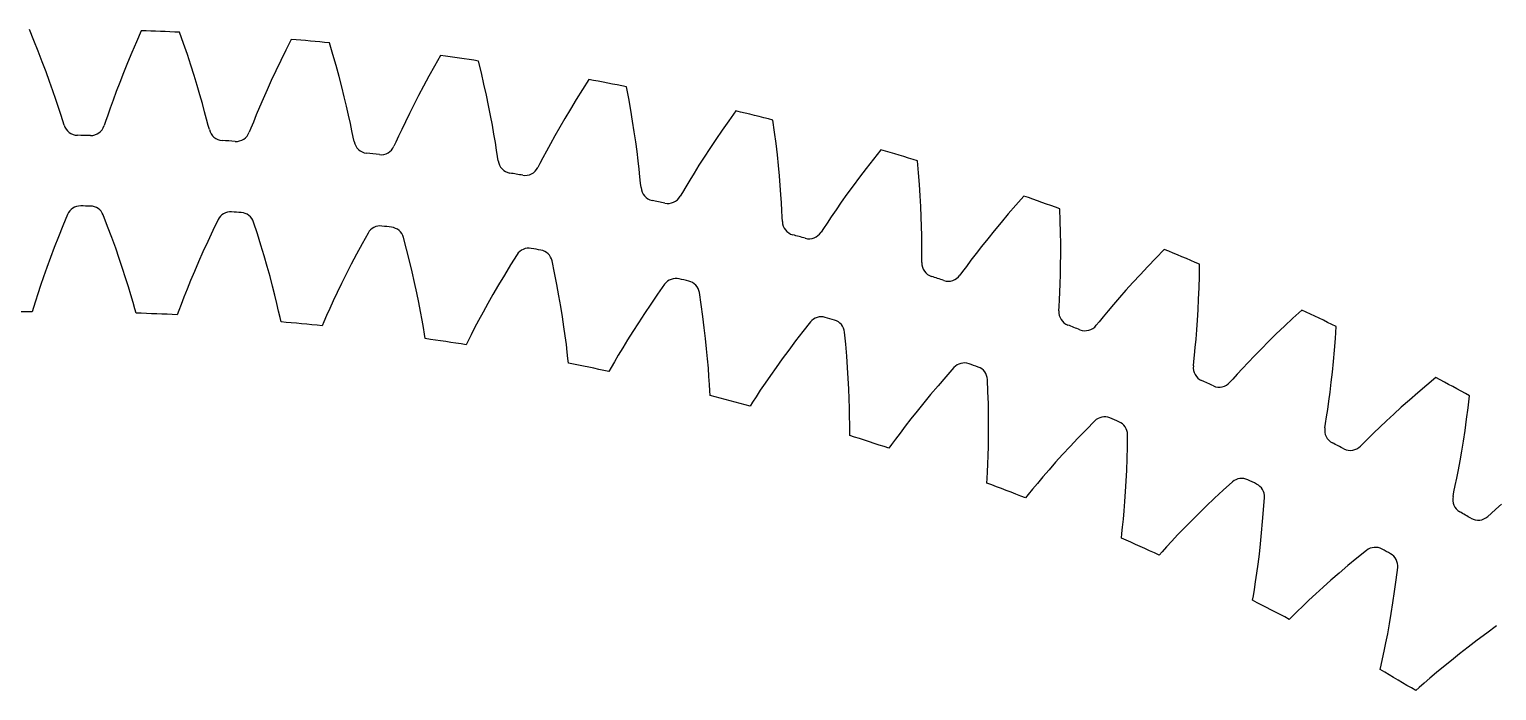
# Model space of a CAD drawing. Header units: millimetres. Extents: x -125 to 125, y -125 to 125.
# Drawn here: x -0.8 to 61.6, y 96.9 to 125 of the extents above; entities that cross this region are included whole.
import ezdxf

# ---------------------------------------------------------------- set-up
doc = ezdxf.new("R2010")
doc.units = ezdxf.units.MM

msp = doc.modelspace()

# ---------------------------------------------------------------- linework, layer by layer
at = {"layer": 'thin_ring_external'}
for p, q in [((-0.587426, 124.524268), (-0.782799, 124.997549)), ((3.97481, 124.936788), (3.767413, 124.468651)), ((5.771623, 124.391828), (5.600671, 124.874467)), ((-0.403527, 124.06469), (-0.587426, 124.524268)), ((3.767413, 124.468651), (3.571838, 124.013919)), ((5.931816, 123.923459), (5.771623, 124.391828)), ((10.117942, 124.113922), (9.899403, 123.66977)), ((10.348971, 124.570859), (10.117942, 124.113922)), ((12.115615, 123.934863), (11.96953, 124.425602)), ((-0.231099, 123.61994), (-0.403527, 124.06469)), ((-0.070175, 123.191367), (-0.231099, 123.61994)), ((3.388107, 123.573718), (3.21629, 123.149394)), ((3.571838, 124.013919), (3.388107, 123.573718)), ((6.08131, 123.470485), (5.931816, 123.923459)), ((9.899403, 123.66977), (9.693435, 123.239524)), ((12.251684, 123.458926), (12.115615, 123.934863)), ((16.696134, 123.879938), (16.442074, 123.435395)), ((18.427999, 123.154567), (18.307161, 123.652124)), ((0.079152, 122.780631), (-0.070175, 123.191367)), ((3.21629, 123.149394), (3.056522, 122.742606)), ((6.220141, 123.034254), (6.08131, 123.470485)), ((6.348301, 122.616429), (6.220141, 123.034254)), ((9.693435, 123.239524), (9.500176, 122.824527)), ((12.377854, 122.998909), (12.251684, 123.458926)), ((12.494229, 122.556158), (12.377854, 122.998909)), ((16.201141, 123.002981), (15.973474, 122.583813)), ((16.442074, 123.435395), (16.201141, 123.002981)), ((18.539588, 122.672303), (18.427999, 123.154567)), ((22.999738, 122.86583), (22.723311, 122.434838)), ((0.216699, 122.389843), (0.079152, 122.780631)), ((0.342126, 122.021809), (0.216699, 122.389843)), ((2.90904, 122.355458), (2.774255, 121.990747)), ((3.056522, 122.742606), (2.90904, 122.355458)), ((6.465714, 122.219128), (6.348301, 122.616429)), ((9.319845, 122.426427), (9.152788, 122.047315)), ((9.500176, 122.824527), (9.319845, 122.426427)), ((12.600888, 122.132335), (12.494229, 122.556158)), ((15.973474, 122.583813), (15.759277, 122.179225)), ((18.642105, 122.206444), (18.539588, 122.672303)), ((22.723311, 122.434838), (22.460613, 122.01529)), ((24.692306, 122.052974), (24.597032, 122.556053)), ((0.454817, 121.680496), (0.342126, 122.021809)), ((0.553583, 121.37209), (0.454817, 121.680496)), ((2.652884, 121.652423), (2.546274, 121.346641)), ((2.774255, 121.990747), (2.652884, 121.652423)), ((6.572186, 121.845169), (6.465714, 122.219128)), ((6.667302, 121.498547), (6.572186, 121.845169)), ((8.999556, 121.689962), (8.861068, 121.358277)), ((9.152788, 122.047315), (8.999556, 121.689962)), ((12.697861, 121.729557), (12.600888, 122.132335)), ((12.7851, 121.350649), (12.697861, 121.729557)), ((15.558854, 121.790852), (15.372657, 121.420765)), ((15.759277, 122.179225), (15.558854, 121.790852)), ((18.735721, 121.758328), (18.642105, 122.206444)), ((18.8206, 121.329611), (18.735721, 121.758328)), ((22.211839, 121.608294), (21.977264, 121.215171)), ((22.460613, 122.01529), (22.211839, 121.608294)), ((24.779125, 121.565642), (24.692306, 122.052974)), ((0.635764, 121.108134), (0.553583, 121.37209)), ((0.693738, 120.927582), (0.635764, 121.108134)), ((2.457379, 121.084869), (2.394813, 120.905857)), ((2.546274, 121.346641), (2.457379, 121.084869)), ((6.750192, 121.185501), (6.667302, 121.498547)), ((6.818788, 120.917693), (6.750192, 121.185501)), ((8.738984, 121.058337), (8.636838, 120.801446)), ((8.861068, 121.358277), (8.738984, 121.058337)), ((12.862393, 120.999623), (12.7851, 121.350649)), ((12.92919, 120.682753), (12.862393, 120.999623)), ((15.201378, 121.071702), (15.046135, 120.74752)), ((15.372657, 121.420765), (15.201378, 121.071702)), ((18.896881, 120.922407), (18.8206, 121.329611)), ((21.977264, 121.215171), (21.757272, 120.837538)), ((24.857721, 121.095155), (24.779125, 121.565642)), ((24.928334, 120.642844), (24.857721, 121.095155)), ((28.945266, 121.114863), (28.661488, 120.709276)), ((29.243338, 121.531178), (28.945266, 121.114863)), ((30.892193, 120.632959), (30.822731, 121.140246)), ((6.867467, 120.734416), (6.818788, 120.917693)), ((8.636838, 120.801446), (8.565214, 120.625861)), ((12.984023, 120.411791), (12.92919, 120.682753)), ((13.02328, 120.226268), (12.984023, 120.411791)), ((14.908896, 120.454205), (14.793766, 120.202865)), ((15.046135, 120.74752), (14.908896, 120.454205)), ((18.964659, 120.53954), (18.896881, 120.922407)), ((19.023928, 120.185024), (18.964659, 120.53954)), ((21.552421, 120.477441), (21.363542, 120.137579)), ((21.757272, 120.837538), (21.552421, 120.477441)), ((24.991212, 120.210353), (24.928334, 120.642844)), ((28.661488, 120.709276), (28.392257, 120.315513)), ((30.954016, 120.141829), (30.892193, 120.632959)), ((14.793766, 120.202865), (14.713269, 120.031167)), ((19.074458, 119.865157), (19.023928, 120.185024)), ((19.115383, 119.591749), (19.074458, 119.865157)), ((21.191949, 119.821748), (21.039911, 119.535823)), ((21.363542, 120.137579), (21.191949, 119.821748)), ((25.046601, 119.799785), (24.991212, 120.210353)), ((25.094741, 119.413956), (25.046601, 119.799785)), ((28.137914, 119.93488), (27.898927, 119.568973)), ((28.392257, 120.315513), (28.137914, 119.93488)), ((31.008486, 119.667944), (30.954016, 120.141829)), ((35.410646, 119.879465), (35.091705, 119.478913)), ((19.145116, 119.404463), (19.115383, 119.591749)), ((20.912098, 119.290689), (20.822939, 119.123325)), ((21.039911, 119.535823), (20.912098, 119.290689)), ((25.135831, 119.056877), (25.094741, 119.413956)), ((27.675956, 119.219806), (27.46997, 118.890032)), ((27.898927, 119.568973), (27.675956, 119.219806)), ((31.055912, 119.212617), (31.008486, 119.667944)), ((31.096624, 118.777479), (31.055912, 119.212617)), ((35.091705, 119.478913), (34.787588, 119.088345)), ((37.011487, 118.898227), (36.968017, 119.408399)), ((25.169962, 118.734846), (25.135831, 119.056877)), ((25.196874, 118.459706), (25.169962, 118.734846)), ((27.282474, 118.583373), (27.116036, 118.305585)), ((27.46997, 118.890032), (27.282474, 118.583373)), ((31.130978, 118.364618), (31.096624, 118.777479)), ((34.498603, 118.708843), (34.225156, 118.341694)), ((34.787588, 119.088345), (34.498603, 118.708843)), ((37.048151, 118.404581), (37.011487, 118.898227)), ((25.217005, 118.271146), (25.196874, 118.459706)), ((26.975873, 118.067297), (26.878285, 117.904704)), ((27.116036, 118.305585), (26.975873, 118.067297)), ((31.159354, 117.976835), (31.130978, 118.364618)), ((31.182157, 117.618123), (31.159354, 117.976835)), ((33.967797, 117.988467), (33.727289, 117.65114)), ((34.225156, 118.341694), (33.967797, 117.988467)), ((37.078353, 117.928532), (37.048151, 118.404581)), ((37.102468, 117.471378), (37.078353, 117.928532)), ((41.485571, 117.915001), (41.146594, 117.531257)), ((31.199801, 117.29477), (31.182157, 117.618123)), ((31.212629, 117.018614), (31.199801, 117.29477)), ((33.504733, 117.332313), (33.301823, 117.035629)), ((33.727289, 117.65114), (33.504733, 117.332313)), ((37.120909, 117.034728), (37.102468, 117.471378)), ((41.146594, 117.531257), (40.822931, 117.156726)), ((43.034222, 116.853302), (43.016858, 117.365028)), ((31.223106, 116.829273), (31.212629, 117.018614)), ((33.121418, 116.766701), (32.96927, 116.535881)), ((33.301823, 117.035629), (33.121418, 116.766701)), ((37.134137, 116.620652), (37.120909, 117.034728)), ((37.142675, 116.231926), (37.134137, 116.620652)), ((40.514945, 116.792475), (40.223108, 116.439767)), ((40.822931, 117.156726), (40.514945, 116.792475)), ((43.045632, 116.358428), (43.034222, 116.853302)), ((32.96927, 116.535881), (32.863508, 116.378482)), ((37.147133, 115.872518), (37.142675, 116.231926)), ((39.94805, 116.100142), (39.690631, 115.775535)), ((40.223108, 116.439767), (39.94805, 116.100142)), ((43.051488, 115.881458), (43.045632, 116.358428)), ((37.146954, 115.272235), (37.148243, 115.548686)), ((37.148243, 115.548686), (37.147133, 115.872518)), ((39.452086, 115.468488), (39.234292, 115.182552)), ((39.690631, 115.775535), (39.452086, 115.468488)), ((43.04835, 114.986648), (43.052229, 115.423669)), ((43.052229, 115.423669), (43.051488, 115.881458)), ((47.452266, 115.642909), (47.094136, 115.276974)), ((37.147749, 115.082605), (37.146954, 115.272235)), ((39.04039, 114.923186), (38.876655, 114.700436)), ((39.234292, 115.182552), (39.04039, 114.923186)), ((43.040417, 114.572436), (43.04835, 114.986648)), ((46.751772, 114.919459), (46.425589, 114.571409)), ((47.094136, 115.276974), (46.751772, 114.919459)), ((48.944685, 114.503521), (48.953473, 115.015466)), ((38.876655, 114.700436), (38.762993, 114.548643)), ((43.015196, 113.824614), (43.029096, 114.183781)), ((43.029096, 114.183781), (43.040417, 114.572436)), ((46.116123, 114.234062), (45.824082, 113.908924)), ((46.425589, 114.571409), (46.116123, 114.234062)), ((48.930812, 114.00871), (48.944685, 114.503521)), ((42.984367, 113.225123), (42.99977, 113.501148)), ((42.99977, 113.501148), (43.015196, 113.824614)), ((45.550424, 113.597885), (45.296512, 113.303419)), ((45.824082, 113.908924), (45.550424, 113.597885)), ((48.889671, 113.074833), (48.912306, 113.532063)), ((48.912306, 113.532063), (48.930812, 114.00871)), ((42.975478, 113.0357), (42.984367, 113.225123)), ((45.064402, 113.028976), (44.85751, 112.77985)), ((45.296512, 113.303419), (45.064402, 113.028976)), ((48.863482, 112.63858), (48.889671, 113.074833)), ((53.295163, 113.069119), (52.918816, 112.721947)), ((44.682615, 112.565751), (44.561351, 112.41996)), ((44.85751, 112.77985), (44.682615, 112.565751)), ((48.83441, 112.225314), (48.863482, 112.63858)), ((52.558643, 112.38238), (52.215113, 112.051439)), ((52.918816, 112.721947), (52.558643, 112.38238)), ((54.727457, 111.855013), (54.762374, 112.365842)), ((48.771038, 111.479755), (48.803259, 111.837743)), ((48.803259, 111.837743), (48.83441, 112.225314)), ((51.888827, 111.730333), (51.580564, 111.420532)), ((52.215113, 112.051439), (51.888827, 111.730333)), ((54.688337, 111.361555), (54.727457, 111.855013)), ((48.709638, 110.88262), (48.739115, 111.157498)), ((48.739115, 111.157498), (48.771038, 111.479755)), ((51.291381, 111.123872), (51.022765, 110.842755)), ((51.580564, 111.420532), (51.291381, 111.123872)), ((54.645517, 110.886476), (54.688337, 111.361555)), ((48.691089, 110.693898), (48.709638, 110.88262)), ((50.776945, 110.580521), (50.557602, 110.342284)), ((51.022765, 110.842755), (50.776945, 110.580521)), ((54.551135, 109.996651), (54.599565, 110.430998)), ((54.599565, 110.430998), (54.645517, 110.886476)), ((50.372003, 110.137394), (50.243453, 109.997985)), ((50.557602, 110.342284), (50.372003, 110.137394)), ((54.501, 109.585408), (54.551135, 109.996651)), ((58.605436, 109.872842), (58.228394, 109.552108)), ((58.999019, 110.200344), (58.605436, 109.872842)), ((54.399641, 108.844058), (54.450099, 109.199934)), ((54.450099, 109.199934), (54.501, 109.585408)), ((57.868415, 109.239139), (57.526158, 108.935113)), ((58.228394, 109.552108), (57.868415, 109.239139)), ((60.367452, 108.914688), (60.428407, 109.423067)), ((54.307832, 108.250837), (54.351306, 108.523851)), ((54.351306, 108.523851), (54.399641, 108.844058)), ((57.202479, 108.641456), (56.898526, 108.359948)), ((57.526158, 108.935113), (57.202479, 108.641456)), ((60.303186, 108.423872), (60.367452, 108.914688)), ((54.279671, 108.063309), (54.307832, 108.250837)), ((56.615906, 108.092914), (56.357017, 107.843574)), ((56.898526, 108.359948), (56.615906, 108.092914)), ((60.167015, 107.499061), (60.236164, 107.951598)), ((60.236164, 107.951598), (60.303186, 108.423872)), ((55.929977, 107.421702), (55.794476, 107.289038)), ((56.125795, 107.616847), (55.929977, 107.421702)), ((56.357017, 107.843574), (56.125795, 107.616847)), ((60.096471, 107.067753), (60.167015, 107.499061)), ((59.954886, 106.277235), (60.025402, 106.659607)), ((60.025402, 106.659607), (60.096471, 107.067753)), ((59.886322, 105.924399), (59.954886, 106.277235)), ((59.764342, 105.33664), (59.8217, 105.607078)), ((59.8217, 105.607078), (59.886322, 105.924399)), ((59.726643, 105.150794), (59.764342, 105.33664)), ((61.790059, 104.825276), (61.547562, 104.610651)), ((61.342035, 104.425759), (61.199937, 104.300187)), ((61.547562, 104.610651), (61.342035, 104.425759))]:
    msp.add_line(p, q, dxfattribs=at)
for centre, radius, start, end in [((0, 0), 125, 87.431982, 88.177774), ((0, 0), 125, 84.505153, 85.250945), ((0, 0), 125, 81.578323, 82.324116), ((0, 0), 125, 78.651494, 79.397286), ((0, 0), 125, 75.724665, 76.470457), ((1.270388, 121.093336), 0.6, 196.036973, 269.398933), ((0, 0), 120.5, 89.137652, 89.398933), ((1.822584, 121.086284), 0.6, 269.137652, 342.499612), ((7.451828, 120.87051), 0.6, 193.110144, 266.472104), ((8.002944, 120.835272), 0.6, 266.210823, 339.572783), ((0, 0), 120.5, 86.210823, 86.472104), ((13.613828, 120.332347), 0.6, 190.183314, 263.545275), ((0, 0), 120.5, 83.283994, 83.545275), ((14.162425, 120.269014), 0.6, 263.283994, 336.645954), ((0, 0), 125, 72.797835, 73.543628), ((19.740311, 119.48025), 0.6, 187.256485, 260.618445), ((20.284959, 119.388988), 0.6, 260.357164, 333.719125), ((0, 0), 120.5, 80.357164, 80.618445), ((25.815293, 118.316443), 0.6, 184.329656, 257.691616), ((26.354571, 118.19749), 0.6, 257.430335, 330.792295), ((0, 0), 125, 69.871006, 70.616799), ((0, 0), 120.5, 77.430335, 77.691616), ((31.822926, 116.843962), 0.6, 181.402827, 254.764787), ((0, 0), 120.5, 74.503506, 74.764787), ((32.355427, 116.697628), 0.6, 254.503506, 327.865466), ((0, 0), 125, 66.944177, 67.689969), ((37.747537, 115.066648), 0.6, 178.475997, 251.837958), ((0, 0), 120.5, 71.576677, 71.837958), ((38.271871, 114.893315), 0.6, 251.576677, 324.938637), ((43.573669, 112.989138), 0.6, 175.549168, 248.911128), ((0, 0), 125, 64.017348, 64.76314), ((0, 0), 120.5, 68.649847, 68.911128), ((44.088469, 112.789259), 0.6, 248.649847, 322.011807), ((49.286122, 110.616853), 0.6, 172.622339, 245.984299), ((0, 0), 120.5, 65.723018, 65.984299), ((49.790044, 110.390948), 0.6, 245.723018, 319.084978), ((0, 0), 125, 61.090518, 61.836311), ((54.869993, 107.955981), 0.6, 169.69551, 243.05747), ((0, 0), 120.5, 62.796189, 63.05747), ((55.361723, 107.704641), 0.6, 242.796189, 316.158149), ((60.310715, 105.013464), 0.6, 166.76868, 240.13064), ((0, 0), 120.5, 59.86936, 60.13064), ((60.78897, 104.737344), 0.6, 239.86936, 313.23132)]:
    msp.add_arc(centre, radius, start, end, dxfattribs=at)
at = {"layer": 'thin_ring_internal'}
for p, q in [((0.641907, 116.651368), (0.452325, 116.184644)), ((0.841825, 117.131981), (0.641907, 116.651368)), ((2.544641, 116.625377), (2.357926, 117.111271)), ((2.721404, 116.153648), (2.544641, 116.625377)), ((7.237054, 116.911226), (7.011189, 116.442248)), ((8.909664, 116.312388), (8.749762, 116.807754)), ((0.452325, 116.184644), (0.274914, 115.732944)), ((2.88641, 115.697271), (2.721404, 116.153648)), ((7.011189, 116.442248), (6.796402, 115.986572)), ((9.060403, 115.831711), (8.909664, 116.312388)), ((13.610685, 116.341561), (13.359547, 115.885617)), ((15.248097, 115.652278), (15.115485, 116.155636)), ((0.274914, 115.732944), (0.109686, 115.297647)), ((3.039687, 115.257623), (2.88641, 115.697271)), ((6.594589, 115.545235), (6.405836, 115.11961)), ((6.796402, 115.986572), (6.594589, 115.545235)), ((9.20024, 115.367004), (9.060403, 115.831711)), ((13.120196, 115.442351), (12.894584, 115.012693)), ((13.359547, 115.885617), (13.120196, 115.442351)), ((15.372362, 115.164085), (15.248097, 115.652278)), ((19.943697, 115.424688), (19.668034, 114.983139)), ((-0.043295, 114.880444), (-0.183876, 114.483486)), ((0.109686, 115.297647), (-0.043295, 114.880444)), ((3.181216, 114.836397), (3.039687, 115.257623)), ((3.310901, 114.435747), (3.181216, 114.836397)), ((6.405836, 115.11961), (6.2303, 114.711384)), ((9.32928, 114.919641), (9.20024, 115.367004)), ((9.447594, 114.491315), (9.32928, 114.919641)), ((12.894584, 115.012693), (12.682869, 114.598011)), ((15.486613, 114.692435), (15.372362, 115.164085)), ((19.668034, 114.983139), (19.404834, 114.553605)), ((21.541024, 114.647015), (21.436098, 115.156864)), ((-0.183876, 114.483486), (-0.311751, 114.109627)), ((3.428517, 114.058535), (3.310901, 114.435747)), ((6.068252, 114.322695), (5.920151, 113.956377)), ((6.2303, 114.711384), (6.068252, 114.322695)), ((9.555206, 114.084181), (9.447594, 114.491315)), ((12.485302, 114.19998), (12.30227, 113.820721)), ((12.682869, 114.598011), (12.485302, 114.19998)), ((15.59103, 114.238694), (15.486613, 114.692435)), ((15.685777, 113.804546), (15.59103, 114.238694)), ((19.156095, 114.136909), (18.922051, 113.734407)), ((19.404834, 114.553605), (19.156095, 114.136909)), ((21.638444, 114.152765), (21.541024, 114.647015)), ((21.726768, 113.67558), (21.638444, 114.152765)), ((26.217189, 114.163342), (25.917825, 113.737505)), ((-0.426345, 113.762902), (-0.526514, 113.4496)), ((-0.311751, 114.109627), (-0.426345, 113.762902)), ((3.533597, 113.708809), (3.428517, 114.058535)), ((3.625171, 113.392888), (3.533597, 113.708809)), ((5.786794, 113.616428), (5.669665, 113.309063)), ((5.920151, 113.956377), (5.786794, 113.616428)), ((9.652048, 113.701109), (9.555206, 114.084181)), ((9.737873, 113.346167), (9.652048, 113.701109)), ((12.30227, 113.820721), (12.134385, 113.463037)), ((15.770996, 113.392143), (15.685777, 113.804546)), ((18.922051, 113.734407), (18.703043, 113.347759)), ((21.80625, 113.216813), (21.726768, 113.67558)), ((25.917825, 113.737505), (25.631561, 113.322986)), ((27.769665, 113.299601), (27.692737, 113.814419)), ((-0.60965, 113.181449), (-0.665107, 112.998043)), ((-0.526514, 113.4496), (-0.60965, 113.181449)), ((3.700951, 113.122566), (3.625171, 113.392888)), ((3.751378, 112.937714), (3.700951, 113.122566)), ((5.57201, 113.045852), (5.50662, 112.865748)), ((5.669665, 113.309063), (5.57201, 113.045852)), ((9.812058, 113.025716), (9.737873, 113.346167)), ((9.872963, 112.751659), (9.812058, 113.025716)), ((11.982663, 113.130877), (11.848924, 112.830368)), ((12.134385, 113.463037), (11.982663, 113.130877)), ((15.846773, 113.004354), (15.770996, 113.392143)), ((15.913087, 112.645254), (15.846773, 113.004354)), ((18.499572, 112.979061), (18.312406, 112.631079)), ((18.703043, 113.347759), (18.499572, 112.979061)), ((21.877148, 112.778139), (21.80625, 113.216813)), ((25.360438, 112.920495), (25.104762, 112.531375)), ((25.631561, 113.322986), (25.360438, 112.920495)), ((27.839948, 112.800769), (27.769665, 113.299601)), ((9.91322, 112.564329), (9.872963, 112.751659)), ((11.737041, 112.572882), (11.661913, 112.396618)), ((11.848924, 112.830368), (11.737041, 112.572882)), ((15.969662, 112.32123), (15.913087, 112.645254)), ((16.01551, 112.044256), (15.969662, 112.32123)), ((18.142771, 112.3077), (17.992821, 112.014942)), ((18.312406, 112.631079), (18.142771, 112.3077)), ((21.939718, 112.361698), (21.877148, 112.778139)), ((21.994206, 111.970349), (21.939718, 112.361698)), ((25.104762, 112.531375), (24.864966, 112.157263)), ((27.902082, 112.319472), (27.839948, 112.800769)), ((27.956393, 111.857049), (27.902082, 112.319472)), ((32.412438, 112.561288), (32.090266, 112.152435)), ((16.045477, 111.855007), (16.01551, 112.044256)), ((17.867044, 111.763951), (17.782402, 111.592052)), ((17.992821, 112.014942), (17.867044, 111.763951)), ((22.040811, 111.608164), (21.994206, 111.970349)), ((24.641665, 111.800227), (24.435775, 111.462985)), ((24.864966, 112.157263), (24.641665, 111.800227)), ((28.003229, 111.415158), (27.956393, 111.857049)), ((31.781793, 111.754166), (31.489095, 111.367082)), ((32.090266, 112.152435), (31.781793, 111.754166)), ((33.915429, 111.614056), (33.86673, 112.132307)), ((22.079606, 111.281534), (22.040811, 111.608164)), ((22.11026, 111.00247), (22.079606, 111.281534)), ((24.248733, 111.149353), (24.08302, 110.86522)), ((24.435775, 111.462985), (24.248733, 111.149353)), ((28.042964, 110.995921), (28.003229, 111.415158)), ((31.489095, 111.367082), (31.212551, 110.992504)), ((33.958366, 111.11213), (33.915429, 111.614056)), ((33.994125, 110.628158), (33.958366, 111.11213)), ((22.129848, 110.811867), (22.11026, 111.00247)), ((23.943724, 110.621472), (23.849822, 110.454452)), ((24.08302, 110.86522), (23.943724, 110.621472)), ((28.075999, 110.602181), (28.042964, 110.995921)), ((28.102756, 110.237991), (28.075999, 110.602181)), ((30.952683, 110.632046), (30.710218, 110.287737)), ((31.212551, 110.992504), (30.952683, 110.632046)), ((34.023102, 110.16346), (33.994125, 110.628158)), ((38.510956, 110.623306), (38.166938, 110.232657)), ((28.123657, 109.90973), (28.102756, 110.237991)), ((28.139025, 109.629409), (28.123657, 109.90973)), ((30.486218, 109.962242), (30.282328, 109.659292)), ((30.710218, 110.287737), (30.486218, 109.962242)), ((34.045737, 109.719671), (34.023102, 110.16346)), ((37.837176, 109.851828), (37.523776, 109.481305)), ((38.166938, 110.232657), (37.837176, 109.851828)), ((39.959977, 109.595411), (39.939652, 110.115548)), ((28.148175, 109.43802), (28.139025, 109.629409)), ((29.948947, 109.148855), (29.846064, 108.987212)), ((30.101346, 109.384633), (29.948947, 109.148855)), ((30.282328, 109.659292), (30.101346, 109.384633)), ((34.062519, 109.298889), (34.045737, 109.719671)), ((34.074003, 108.903932), (34.062519, 109.298889)), ((37.523776, 109.481305), (37.22719, 109.122389)), ((39.97544, 109.091889), (39.959977, 109.595411)), ((34.080831, 108.538825), (34.074003, 108.903932)), ((34.083775, 108.209913), (34.080831, 108.538825)), ((36.948025, 108.77666), (36.687119, 108.446105)), ((37.22719, 109.122389), (36.948025, 108.77666)), ((39.984716, 108.606687), (39.97544, 109.091889)), ((39.988273, 108.1411), (39.984716, 108.606687)), ((34.082497, 107.737567), (34.083812, 107.92917)), ((34.083812, 107.92917), (34.083775, 108.209913)), ((36.445678, 108.133328), (36.225549, 107.841964)), ((36.687119, 108.446105), (36.445678, 108.133328)), ((39.986639, 107.696736), (39.988273, 108.1411)), ((44.129704, 107.983902), (43.779637, 107.621649)), ((44.494542, 108.355182), (44.129704, 107.983902)), ((35.864791, 107.350495), (35.753234, 107.194712)), ((36.029838, 107.577598), (35.864791, 107.350495)), ((36.225549, 107.841964), (36.029838, 107.577598)), ((39.970316, 106.880672), (39.980417, 107.275666)), ((39.980417, 107.275666), (39.986639, 107.696736)), ((43.446471, 107.268794), (43.130727, 106.926609)), ((43.779637, 107.621649), (43.446471, 107.268794)), ((45.885268, 107.24969), (45.893378, 107.770161)), ((39.957196, 106.515736), (39.970316, 106.880672)), ((43.130727, 106.926609), (42.833099, 106.596641)), ((45.855976, 106.261091), (45.873211, 106.746075)), ((45.873211, 106.746075), (45.885268, 107.24969)), ((39.92688, 105.906828), (39.942173, 106.187154)), ((39.942173, 106.187154), (39.957196, 106.515736)), ((42.554531, 106.280827), (42.29637, 105.981702)), ((42.833099, 106.596641), (42.554531, 106.280827)), ((45.834103, 105.796004), (45.855976, 106.261091)), ((39.915103, 105.715583), (39.92688, 105.906828)), ((41.850803, 105.44951), (41.6736, 105.231759)), ((42.060658, 105.702794), (41.850803, 105.44951)), ((42.29637, 105.981702), (42.060658, 105.702794)), ((45.808205, 105.352393), (45.834103, 105.796004)), ((49.96077, 105.41288), (49.591443, 105.070285)), ((50.345339, 105.763682), (49.96077, 105.41288)), ((41.6736, 105.231759), (41.553702, 105.0823)), ((45.747342, 104.538437), (45.778999, 104.932291)), ((45.778999, 104.932291), (45.808205, 105.352393)), ((49.591443, 105.070285), (49.239505, 104.73615)), ((51.673619, 104.583894), (51.71014, 105.103145)), ((45.681369, 103.847491), (45.714313, 104.174763)), ((45.714313, 104.174763), (45.747342, 104.538437)), ((48.905546, 104.411718), (48.590343, 104.098496)), ((49.239505, 104.73615), (48.905546, 104.411718)), ((51.634079, 104.081689), (51.673619, 104.583894)), ((45.628587, 103.378102), (45.65079, 103.568419)), ((45.65079, 103.568419), (45.681369, 103.847491)), ((48.294944, 103.798366), (48.020833, 103.513785)), ((48.590343, 104.098496), (48.294944, 103.798366)), ((51.543146, 103.135171), (51.590385, 103.598369)), ((51.590385, 103.598369), (51.634079, 104.081689)), ((47.546868, 103.006719), (47.358038, 102.79897)), ((47.770242, 103.248165), (47.546868, 103.006719)), ((48.020833, 103.513785), (47.770242, 103.248165)), ((51.493062, 102.693636), (51.543146, 103.135171)), ((47.358038, 102.79897), (47.230158, 102.656282)), ((51.38784, 101.884219), (51.440957, 102.275756)), ((51.440957, 102.275756), (51.493062, 102.693636)), ((55.642733, 102.527265), (55.255249, 102.20535)), ((56.045885, 102.856543), (55.642733, 102.527265)), ((51.335, 101.522891), (51.38784, 101.884219)), ((54.885589, 101.890932), (54.534411, 101.585222)), ((55.255249, 102.20535), (54.885589, 101.890932)), ((57.307756, 101.605978), (57.372578, 102.12246)), ((51.23846, 100.92092), (51.284233, 101.197907)), ((51.284233, 101.197907), (51.335, 101.522891)), ((54.202573, 101.28968), (53.891226, 101.006129)), ((54.534411, 101.585222), (54.202573, 101.28968)), ((57.170828, 100.62647), (57.24085, 101.106682)), ((57.24085, 101.106682), (57.307756, 101.605978)), ((51.205897, 100.732101), (51.23846, 100.92092)), ((53.337261, 100.485403), (53.101035, 100.256516)), ((53.601984, 100.736942), (53.337261, 100.485403)), ((53.891226, 101.006129), (53.601984, 100.736942)), ((57.098364, 100.166542), (57.170828, 100.62647)), ((52.901142, 100.059388), (52.76566, 99.923897)), ((53.101035, 100.256516), (52.901142, 100.059388)), ((57.024243, 99.728401), (57.098364, 100.166542)), ((56.874976, 98.925938), (56.949396, 99.31399)), ((56.949396, 99.31399), (57.024243, 99.728401)), ((61.158637, 99.335668), (60.754151, 99.035393)), ((61.579169, 99.642439), (61.158637, 99.335668)), ((56.734045, 98.246308), (56.802484, 98.568035)), ((56.802484, 98.568035), (56.874976, 98.925938)), ((60.367872, 98.741632), (60.000524, 98.455556)), ((60.754151, 99.035393), (60.367872, 98.741632)), ((56.630389, 97.785475), (56.673214, 97.972234)), ((56.673214, 97.972234), (56.734045, 98.246308)), ((59.326675, 97.912451), (59.023164, 97.659461)), ((59.653042, 98.178576), (59.326675, 97.912451)), ((60.000524, 98.455556), (59.653042, 98.178576)), ((58.7451, 97.422753), (58.496727, 97.207108)), ((59.023164, 97.659461), (58.7451, 97.422753)), ((58.286368, 97.02119), (58.143689, 96.893299)), ((58.496727, 97.207108), (58.286368, 97.02119))]:
    msp.add_line(p, q, dxfattribs=at)
for centre, radius, start, end in [((1.391619, 116.891717), 0.6, 89.317915, 156.394261), ((0, 0), 117.5, 89.116868, 89.317915), ((1.801775, 116.886114), 0.6, 22.040521, 89.116868), ((7.772907, 116.641296), 0.6, 86.18748, 153.263826), ((0, 0), 117.5, 85.986433, 86.18748), ((8.182145, 116.613303), 0.6, 18.910087, 85.986433), ((14.130998, 116.042772), 0.6, 83.057045, 150.133392), ((0, 0), 117.5, 82.855998, 83.057045), ((14.538096, 115.992473), 0.6, 15.779652, 82.855998), ((20.446916, 115.097931), 0.6, 79.926611, 147.002957), ((0, 0), 117.5, 79.725563, 79.926611), ((20.850661, 115.025475), 0.6, 12.649217, 79.725563), ((26.701813, 113.809592), 0.6, 76.796176, 143.872522), ((0, 0), 117.5, 76.595129, 76.796176), ((27.100998, 113.715196), 0.6, 9.518782, 76.595129), ((0, 0), 113, 90.337239, 91.227978), ((0, 0), 113, 87.206805, 88.097543), ((0, 0), 113, 84.07637, 84.967108), ((32.877021, 112.1816), 0.6, 73.665741, 140.742087), ((0, 0), 117.5, 73.464694, 73.665741), ((33.270456, 112.065547), 0.6, 6.388347, 73.464694), ((0, 0), 113, 80.945935, 81.836674), ((0, 0), 113, 77.8155, 78.706239), ((38.954111, 110.218815), 0.6, 70.535306, 137.611653), ((0, 0), 117.5, 70.334259, 70.535306), ((39.340621, 110.081449), 0.6, 3.257913, 70.334259), ((0, 0), 113, 74.685066, 75.575804), ((44.914947, 107.927094), 0.6, 67.404871, 134.481218), ((0, 0), 117.5, 67.203824, 67.404871), ((45.293379, 107.768826), 0.6, 0.127478, 67.203824), ((0, 0), 113, 71.554631, 72.445369), ((0, 0), 113, 68.424196, 69.314934), ((50.741739, 105.313275), 0.6, 64.274437, 131.350783), ((0, 0), 117.5, 64.073389, 64.274437), ((51.110963, 105.134578), 0.6, 356.997043, 64.073389), ((0, 0), 113, 65.293761, 66.1845), ((56.417098, 102.38516), 0.6, 61.144002, 128.220348), ((0, 0), 117.5, 60.942955, 61.144002), ((56.776013, 102.186567), 0.6, 353.866608, 60.942955), ((0, 0), 113, 62.163326, 63.054065), ((0, 0), 113, 59.032892, 59.92363)]:
    msp.add_arc(centre, radius, start, end, dxfattribs=at)

doc.saveas('drawing.dxf')
